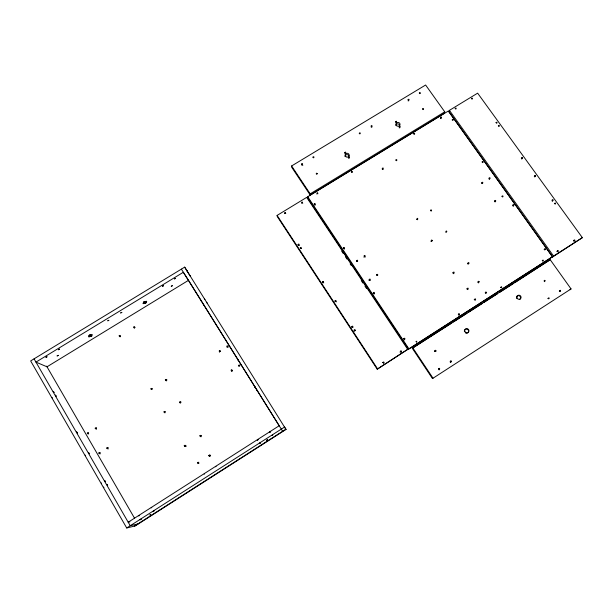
<?xml version="1.0" encoding="UTF-8"?>
<svg xmlns="http://www.w3.org/2000/svg" width="613" height="613" viewBox="0 0 613 613"><rect width="100%" height="100%" fill="white"/><g stroke="black" fill="none" stroke-linecap="round" stroke-linejoin="round"><path stroke-width="0.92" d="M544.413 281.666C543.103 278.969 546.957 281.122 544.336 281.145M467.796 289.612L466.822 288.961M435.567 351.487C437.284 351.019 434.724 349.28 434.916 351.05C436.602 352.222 434.364 349.625 434.418 351.601M415.943 341.449C418.418 340.851 415.216 341.755 416.725 342.307M383.899 363.172L383.562 362.475L382.796 362.612M368.957 280.47L369.547 279.834L370.206 280.417M365.156 257.146L364.513 256.41L363.953 257.192M336.177 301.895L335.847 301.221L334.997 301.481M344.552 249.116L344.23 248.457L343.487 248.587M322.515 282.838L323.273 282.21L323.748 282.938M204.236 474.209L204.42 473.734M478.439 282.953L477.818 282.064M453.75 273.743L453.589 273.007L452.708 273.046M444.747 111.842L444.241 113.321L310.209 195.026L291.704 167.242L291.604 165.962L425.621 85.015L444.747 111.842L310.186 193.854L310.209 195.026M401.209 352.23L400.764 351.318L400.036 352.123M449.429 110.355L448.9 111.842L552.581 257.008L582.35 237.66L477.634 93.161L449.429 110.355L553.562 256.073L552.581 257.008M374.267 293.987L373.838 293.106L373.11 293.888M352.896 327.656L352.299 326.744L351.808 327.702M215.577 466.807L216.021 466.324M316.775 194.007C319.81 192.359 315.021 192.244 317.886 193.815M298.133 245.438L298.868 244.985L299.351 245.537M314.208 205.087L314.622 204.65L315.396 205.033M301.588 203.271C304.439 201.478 299.726 201.723 302.768 203.217M228.159 347.219L227.599 346.322L227.086 347.272M284.593 213.638C287.321 211.776 282.608 212.274 285.781 213.585M186.038 446.126L185.593 446.601M377.217 369.195L407.729 349.356L306.684 197.378L277.091 215.416L277.26 216.512L377.217 369.195L407.729 349.356M458.968 315.366L459.007 314.615L458.279 314.354M467.412 263.82L468.562 263.912M408.411 349.241L552.543 256.724L448.432 110.961L307.726 196.742L307.764 197.907L408.411 349.241L552.543 256.724M445.413 232.066C448.731 232.036 445.115 229.607 446.486 232.02M356.513 261.391L357.663 261.49M571.048 288.93L432.471 378.573L412.288 348.268L550.206 259.713L571.048 288.93L569.99 289.734M232.327 371.194L231.867 370.152L231.446 371.233M301.742 165.142L302.86 165.234M550.206 259.713L514.598 282.8M432.471 378.573L432.97 378.129L412.695 347.701M439.107 369.93L439.352 369.202L438.54 368.788M403.638 338.966L404.649 339.058L404.473 339.924M430.778 241.162L431.767 241.238M416.549 219.4C419.468 219.63 416.426 216.887 417.154 219.255M300.485 248.533L301.466 248.617M88.571 432.908L88.563 434.012M344.828 153.556L345.686 153.518M258.395 439.421L257.904 439.805M138.883 515.847L139.197 515.61L138.776 515.809M269.996 431.966L269.62 432.242L270.065 432.035M270.348 431.851L270.67 431.621L270.141 431.874M279.099 425.813L128.194 522.222L129.902 521.855M126.715 527.985L284.562 427.039L286.003 429.437L135.274 525.9L126.715 527.985L30.65 360.927L184.666 267.13L286.003 429.437M553.562 256.073L582.35 237.66M134.492 526.092L285.873 429.215M412.288 348.268L451.766 323.013M453.375 321.978L467.068 313.212M468.684 312.186L482.377 303.42M483.986 302.385L497.679 293.627M499.296 292.593L512.989 283.827M272.226 435.238C273.973 434.265 270.586 436.257 272.295 435.307M259.904 443.122C261.674 442.126 258.249 444.149 259.989 443.184M151.196 507.863L151.763 507.533M150.285 514.805C148.653 515.679 151.993 513.778 150.338 514.659M257.759 439.896L257.299 440.134L258.326 439.452M198.903 463.451L197.938 462.93L198.88 462.332M474.194 299.665L475.144 300.002M201.309 436.671C199.984 437.314 200.259 434.786 201.424 435.659M100.195 452.647L99.72 453.291L100.187 453.888M96.586 427.935L96.118 428.564L96.578 429.161M376.742 275.229L377.677 275.559M120.416 335.978L120.041 336.882M382.259 169.28L383.102 169.456M399.132 127.833L399.737 127.811M371.171 127.129L371.907 127.182M407.997 100.793L408.725 100.846M137.848 523.939L130.224 525.739L34.067 358.843M108.248 447.674L107.612 448.341L108.24 448.954M547.685 298.37C550.666 299.918 548.313 295.941 548.497 298.769M450.172 361.287L451.015 361.862L450.264 362.513M165.242 411.691L164.636 412.181L164.935 412.878M500.446 287.397C503.258 288.853 500.867 284.968 501.028 287.627M481.565 183.44L482.163 183.563M494.407 201.539L495.197 201.922M395.714 122.677L396.412 122.914M440.418 118.401L441.115 118.638M521.326 158.744L521.878 159.012M534.268 176.636L534.827 176.904M488.936 178.919L489.565 179.325M430.625 210.719C433.598 210.351 428.962 208.803 431.253 211.133M556.842 251.422L557.409 251.698M485.205 292.73L485.887 293.32M152.384 388.742L151.618 389.546M209.975 455.107C207.638 455.765 211.439 457.198 210.129 455.168M512.813 205.723L513.319 206.274M573.53 240.863L574.013 241.269M544.099 249.568L544.505 249.836M559.286 291.083L559.776 291.497M220.32 351.126L219.485 351.387L219.6 352.123M135.121 327.288L134.285 327.541L134.385 328.269M552.06 200.849L552.42 201.34M417.292 219.278L417.637 219.776M167.02 379.953L166.039 380.121L166.276 380.964M181.172 402.143L180.283 402.182L180.291 403.07M185.111 446.555L185.095 445.444L186.053 445.957M101.482 482.967L101.444 483.373M354.207 331.334L354.291 330.346L355.233 330.691M240.02 365.662L239.17 365.478L238.963 366.329M103.926 487.619L103.566 487.059M52.434 398.082L52.074 397.53M282.647 431.276L181.387 269.13M85.521 455.666L85.199 455.099M291.604 165.962L310.186 193.854M307.726 196.742L408.794 348.674M341.679 251.123L343.272 253.514M345.387 256.701L346.973 259.092M350.153 263.874L351.211 265.467M361.279 280.601L362.865 282.991M364.98 286.179L366.574 288.57M277.091 215.416L377.47 368.712M204.918 299.558L204.711 299.221M207.117 303.083L206.91 302.745M201.164 300.83L201.508 301.374M203.363 304.354L203.708 304.899M204.397 298.715L204.55 298.96M186.781 270.532L186.536 270.141L186.789 270.548M186.965 270.831L187.042 270.946M189.961 275.666L189.877 275.528M206.75 302.485L206.589 302.224M237.974 359.846L237.859 359.678M238.036 359.961L238.143 360.13M254.671 386.627L254.587 386.496M254.763 386.78L255.062 387.255L254.847 386.91M256.962 390.297L256.878 390.167M257.054 390.458L257.353 390.925L257.138 390.581M188.651 280.547L279.107 425.606M225.484 339.832L225.783 340.307M184.666 267.13L190.298 276.218M46.626 366.137L134.508 518.161M395.714 125.358A2.015 1.885 7.6 0 1 398.082 123.918A2.015 1.885 7.6 0 1 399.661 126.171M345.019 156.614A2.023 1.916 3 0 1 347.464 154.652A2.023 1.916 3 0 1 348.843 157.411M464.478 331.733A2.145 2.061 33.1 0 1 466.309 329.02A2.145 2.061 33.1 0 1 468.554 331.556A2.145 2.061 33.1 0 1 465.558 332.959M516.414 297.244A2.13 2.023 31.3 0 1 519.617 296.002A2.13 2.023 31.3 0 1 519.701 299.42M516.514 298.309A2.13 2.023 31.3 0 1 516.391 297.78M573.883 240.327C574.864 242.602 575.584 238.618 573.883 240.327M559.577 290.746C560.558 293.075 561.301 289.007 559.577 290.746M554.566 203.409C555.531 205.646 556.252 201.731 554.566 203.409M557.286 250.932C558.259 253.223 558.995 249.223 557.286 250.932M545.562 249.169C544.375 251.269 544.03 247.177 545.562 249.169M552.16 200.091C553.125 202.328 553.845 198.413 552.16 200.091M542.313 260.502C543.287 262.801 544.03 258.786 542.313 260.502M534.605 175.847C535.563 178.054 536.291 174.184 534.605 175.847M521.602 157.886C522.552 160.077 523.28 156.238 521.602 157.886M512.905 205.041C513.855 207.278 514.606 203.355 512.905 205.041M502.001 196.267C502.951 198.497 503.702 194.597 502.001 196.267M486.592 292.531C485.373 294.669 485.067 290.501 486.592 292.531M496.055 122.6C496.99 124.753 497.725 120.976 496.055 122.6M494.737 200.819C495.679 203.056 496.438 199.141 494.737 200.819M498.369 125.795C499.304 127.956 500.039 124.171 498.369 125.795M479.167 281.811C477.956 283.942 477.657 279.796 479.167 281.811M489.082 178.138C490.025 180.345 490.783 176.475 489.082 178.138M474.592 299.29C475.542 301.619 476.347 297.535 474.592 299.29M482.14 161.932C483.067 164.123 483.833 160.284 482.14 161.932M481.833 182.651C482.768 184.865 483.534 180.988 481.833 182.651M467.987 263.061C468.93 265.352 469.727 261.337 467.987 263.061M467.19 288.539C468.133 290.861 468.937 286.8 467.19 288.539M458.463 314.109C459.405 316.461 460.225 312.346 458.463 314.109M471.451 98.494C472.362 100.624 473.113 96.885 471.451 98.494M453.137 272.456C454.072 274.762 454.877 270.724 453.137 272.456M450.317 361.241C451.268 363.639 452.103 359.448 450.317 361.241M453.214 119.811C452.034 121.795 451.766 117.934 453.214 119.811M438.632 368.781C439.582 371.187 440.425 366.98 438.632 368.781M455.183 108.417C456.095 110.555 456.854 106.8 455.183 108.417M432.341 240.541C431.123 242.633 430.862 238.564 432.341 240.541M440.517 117.359C441.421 119.512 442.195 115.742 440.517 117.359M420.303 93.053C419.123 95.015 418.878 91.207 420.303 93.053M403.86 338.652C404.787 341.027 405.645 336.874 403.86 338.652M422.572 108.938C423.468 111.076 424.25 107.321 422.572 108.938M413.683 133.726C414.58 135.887 415.376 132.094 413.683 133.726M400.366 351.249C401.293 353.632 402.159 349.456 400.366 351.249M408.105 99.62C408.994 101.75 409.79 98.011 408.105 99.62M395.868 160.039C396.764 162.23 397.584 158.392 395.868 160.039M399.201 126.768C400.097 128.922 400.902 125.144 399.201 126.768M382.926 362.398C383.853 364.789 384.734 360.597 382.926 362.398M395.63 121.65C396.519 123.803 397.324 120.033 395.63 121.65M107.643 485.504L106.946 484.439L107.643 485.504M382.259 168.368C383.148 170.567 383.976 166.713 382.259 168.368M373.332 292.784C374.236 295.106 375.102 291.037 373.332 292.784M376.719 274.754C377.623 277.061 378.482 273.023 376.719 274.754M369.187 279.467C370.091 281.781 370.957 277.735 369.187 279.467M354.168 330.101C355.073 332.461 355.969 328.33 354.168 330.101M371.126 126.056C372.007 128.209 372.827 124.431 371.126 126.056M364.13 255.95C365.026 258.234 365.892 254.226 364.13 255.95M356.62 260.625C357.517 262.916 358.39 258.901 356.62 260.625M351.862 326.583C352.766 328.936 353.663 324.806 351.862 326.583M352.406 171.931C351.18 173.962 350.973 170.016 352.406 171.931M359.279 133.22C360.153 135.389 360.988 131.596 359.279 133.22M105.436 481.68L104.716 480.623L105.436 481.68M335.02 300.876C335.909 303.205 336.805 299.121 335.02 300.876M348.337 157.679C349.211 159.863 350.054 156.031 348.337 157.679M343.449 247.897C344.337 250.173 345.211 246.181 343.449 247.897M344.797 152.491C345.671 154.668 346.521 150.844 344.797 152.491M322.545 281.842C323.426 284.156 324.331 280.103 322.545 281.842M314.193 203.945C315.09 206.16 315.933 202.275 314.193 203.945M317.258 173.709C316.017 175.739 315.841 171.793 317.258 173.709M312.959 157.143C313.825 159.326 314.691 155.495 312.959 157.143M298.048 244.457C298.914 246.732 299.826 242.748 298.048 244.457M300.27 247.844C301.136 250.119 302.04 246.135 300.27 247.844M301.619 164C302.477 166.192 303.358 162.345 301.619 164M232.151 370.283C230.856 372.443 230.726 368.244 232.151 370.283M238.557 365.386C239.399 367.723 240.357 363.624 238.557 365.386M227.867 346.353C226.572 348.49 226.458 344.337 227.867 346.353M208.749 455.49C209.585 457.919 210.596 453.666 208.749 455.49M220.243 351.103C218.948 353.249 218.833 349.088 220.243 351.103M199.876 435.797C200.712 438.211 201.723 433.989 199.876 435.797M197.447 462.685C198.283 465.121 199.302 460.853 197.447 462.685M184.245 445.697C185.072 448.118 186.099 443.881 184.245 445.697M179.548 402.136C180.368 404.511 181.379 400.358 179.548 402.136M165.341 379.853C166.154 382.206 167.173 378.083 165.341 379.853M163.993 411.89C164.805 414.273 165.839 410.097 163.993 411.89M150.928 388.834C151.725 391.194 152.76 387.064 150.928 388.834M134.684 327.166C133.366 329.281 133.312 325.166 134.684 327.166M119.16 335.824C119.941 338.131 120.983 334.093 119.16 335.824M106.746 448.034C107.536 450.455 108.616 446.218 106.746 448.034M98.816 452.999C99.605 455.428 100.701 451.183 98.816 452.999M95.207 428.18C95.988 430.579 97.076 426.372 95.207 428.18M87.307 433.1C88.088 435.506 89.176 431.299 87.307 433.1M89.337 453.735L88.609 452.678L89.337 453.735M45.952 357.302L47.14 356.735L46.006 357.226M57.147 355.908L58.296 355.356L57.147 355.908M58.373 349.724L59.545 349.165L58.373 349.724M77.414 433.054L76.694 431.996L77.414 433.054M89 335.395L90.134 334.859L89 335.395M90.701 336.483L91.82 335.955L90.701 336.483M107.804 320.814L108.93 320.285L107.865 320.737M120.707 312.944L121.811 312.377L120.707 312.944M56.143 396.136L55.415 395.079L56.128 396.174M54.021 392.458L53.293 391.401L54.021 392.458M143.687 302.017L144.76 301.466L143.687 302.017M144.974 303.343L146.04 302.791L144.974 303.343M162.499 286.233L163.587 285.727L162.568 286.148M171.28 286.233L172.337 285.735L171.28 286.233M174.536 278.892L175.609 278.34L174.536 278.892M266.548 440.349L267.643 439.667L266.594 440.31M140.063 519.801L141.22 519.096L140.063 519.801M152.79 511.656L153.94 510.966L152.79 511.656M188.505 280.325L47.009 366.804L35.945 362.114L183.341 272.264L188.505 280.325M396.672 125.734A2.023 1.893 7.6 0 0 399.99 124.738A2.023 1.893 7.6 0 0 397.362 122.523A2.023 1.893 7.6 0 0 396.672 125.734M345.801 156.629A2.031 1.923 3 0 0 349.149 155.618A2.031 1.923 3 0 0 346.537 153.373A2.031 1.923 3 0 0 345.801 156.629M143.863 303.535A2.115 0.559 -30.4 0 0 146.706 301.504A2.115 0.559 -30.4 0 0 144.009 302.339A2.115 0.559 -30.4 0 0 143.863 303.535M89.483 336.736A2.161 0.559 -29.4 0 0 92.31 334.713A2.161 0.559 -29.4 0 0 89.429 335.663A2.161 0.559 -29.4 0 0 89.483 336.736M516.981 297.88A2.138 2.031 31.3 0 0 520.583 298.646A2.138 2.031 31.3 0 0 519.318 295.244A2.138 2.031 31.3 0 0 516.981 297.88M464.823 331.38A2.145 2.069 33 0 0 468.439 332.162A2.145 2.069 33 0 0 467.213 328.706A2.145 2.069 33 0 0 464.823 331.38"/></g></svg>
